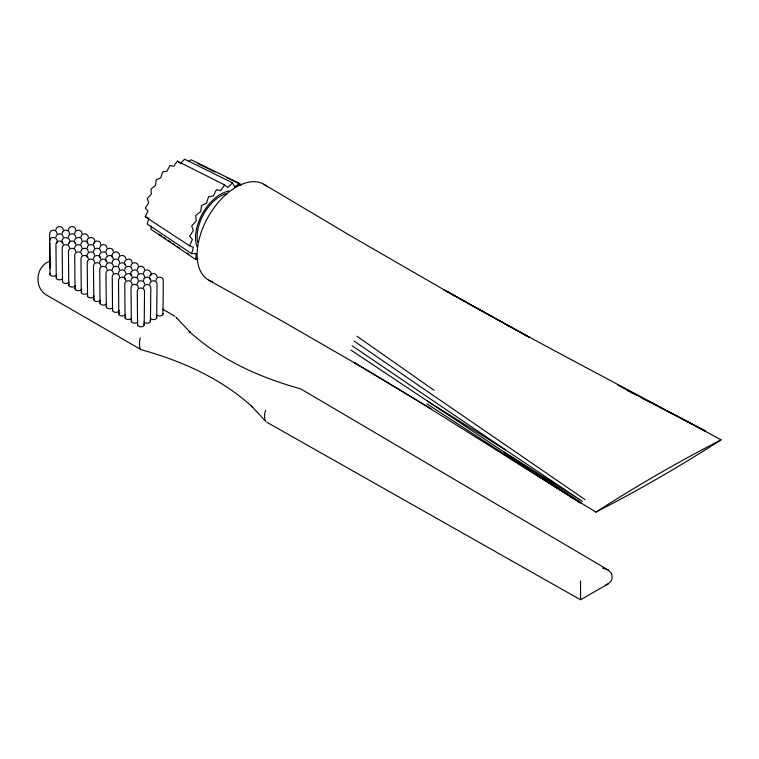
<?xml version="1.0" encoding="UTF-8"?>
<svg xmlns="http://www.w3.org/2000/svg" width="759" height="759" viewBox="0 0 759 759"><rect width="100%" height="100%" fill="white"/><g stroke="black" fill="none" stroke-linecap="round" stroke-linejoin="round"><path stroke-width="1.14" d="M56.925 243.07C59.221 237.681 50.227 234.844 49.686 240.726L49.999 274.312M69.439 243.07C71.858 235.802 59.828 235.764 62.219 243.041M94.458 243.07C96.886 235.802 84.856 235.764 87.247 243.041M144.219 324.88L144.523 291.285C144.504 286.883 137.294 286.883 137.275 291.285L137.578 324.88M150.472 321.266L150.785 287.68L149.94 285.479L147.151 284.283L144.362 285.479L143.527 287.68M150.766 275.574C153.052 270.185 144.068 267.358 143.527 273.231M156.724 317.651L157.037 284.065C157.018 279.663 149.808 279.663 149.779 284.065M162.986 314.046L163.289 280.451C163.27 276.048 156.06 276.048 156.041 280.451M151.183 226.021L150.946 229.303L195.746 259.493L197.71 258.753M195.746 259.493L196.192 253.497L191.666 253.677L147.208 223.99L148.773 218.137M55.948 229.892C55.967 225.489 63.177 225.489 63.196 229.892M55.948 237.112C55.967 232.709 63.177 232.709 63.196 237.112M62.2 233.497C62.219 229.095 69.43 229.095 69.458 233.497M68.452 229.892C68.481 225.489 75.691 225.489 75.71 229.892M68.452 237.112C68.481 232.709 75.691 232.709 75.71 237.112M68.452 244.332C68.481 239.929 75.691 239.929 75.71 244.332M74.714 233.497C74.733 229.095 81.944 229.095 81.963 233.497M74.714 247.946C74.733 243.544 81.944 243.544 81.963 247.946M80.966 237.112C80.985 232.709 88.205 232.709 88.224 237.112M80.966 244.332C80.985 239.929 88.205 239.929 88.224 244.332M80.966 251.561C80.985 247.159 88.205 247.159 88.224 251.561M87.228 247.946C87.247 243.544 94.458 243.544 94.477 247.946M93.48 244.332C93.499 239.929 100.71 239.929 100.738 244.332M93.48 251.561C93.499 247.159 100.71 247.159 100.738 251.561M93.48 258.781C93.499 254.379 100.71 254.379 100.738 258.781M99.733 247.946C99.761 243.544 106.972 243.544 106.991 247.946M99.733 262.396C99.761 257.994 106.972 257.994 106.991 262.396M105.994 251.561C106.013 247.159 113.224 247.159 113.243 251.561M105.994 266.001C106.013 261.608 113.224 261.608 113.243 266.001M112.247 262.396C112.266 257.994 119.486 257.994 119.505 262.396M112.247 269.616C112.266 265.214 119.486 265.214 119.505 269.616M118.499 258.781C118.527 254.379 125.738 254.379 125.757 258.781M118.499 266.001C118.527 261.608 125.738 261.608 125.757 266.001M118.499 273.231C118.527 268.828 125.738 268.828 125.757 273.231M124.761 269.616C124.78 265.214 131.99 265.214 132.019 269.616M131.013 266.001C131.041 261.608 138.252 261.608 138.271 266.001M131.013 280.451C131.041 276.048 138.252 276.048 138.271 280.451M137.275 269.616C137.294 265.214 144.504 265.214 144.523 269.616M137.275 276.845C137.294 272.443 144.504 272.443 144.523 276.845M137.275 284.065C137.294 279.663 144.504 279.663 144.523 284.065M143.527 280.451C143.546 276.048 150.756 276.048 150.785 280.451M140.263 337.992L139.741 340.155A25.427 12.172 -67.3 0 0 139.741 347.508L140.263 348.827M191.666 253.677L193.374 247.282L189.551 245.783L145.273 216.77L147.891 210.945L145.273 208.137L148.773 202.738L147.208 198.687L151.345 194.076L150.946 189.057L155.443 185.547L156.231 179.902L160.775 177.739L162.701 171.847L166.989 171.183L169.921 165.443L173.659 166.316L177.397 161.136L224.664 184.968L227.861 187.539L232.558 182.853L234.654 186.866L239.626 183.488L239.977 185.557M265.65 410.382L264.929 412.431A25.408 16.745 -51.7 0 0 264.929 419.784L265.65 421.217L251.362 405.999L252.557 407.071C221.315 378.428 181.572 360.867 141.098 349.662L47.675 295.716C33.443 288.799 35.256 265.403 50.549 260.963M189.551 245.783L192.416 239.417L189.551 236.353L193.374 230.442L191.666 226.021L196.192 220.973L195.746 215.49L200.661 211.657L201.524 205.49L206.495 203.127L208.602 196.685L213.288 195.955L216.495 189.684L220.575 190.642L224.664 184.968M208.573 280.071L283.003 321.579L356.996 364.292L354.197 362.622C435.922 410.572 515.029 462.838 595.929 512.097C636.365 486.102 678.28 461.776 721.05 439.869C628.708 389.509 534.962 341.645 443.541 289.568L529.45 337.385L440.742 287.889L352.072 236.694L263.866 184.295M721.05 439.869C680.614 465.874 638.699 490.191 595.929 512.097M180.329 163.479L184.617 159.2L232.558 182.853M266.798 422.232L580.588 599.8L608.234 583.842L611.46 580.607A18.463 15.076 0.5 0 0 611.46 573.254L608.234 570.009L300.668 388.845C260.204 377.64 220.461 360.079 189.219 331.436L190.424 332.508L176.126 317.29L176.847 318.733M188.355 161.629L191.088 159.779L239.626 183.488M605.663 584.98L608.234 583.842M602.655 568.121L608.234 570.009M145.273 216.77L147.901 217.795M206.154 167.663L214.996 171.961M226.789 177.682L241.495 184.892M197.349 163.308L205.177 167.179M626.972 390.23L636.384 395.107M641.621 397.811L651.032 402.687M653.12 403.769L705.415 430.837M617.674 385.003L704.874 430.913M631.09 392.469L633.167 393.57M642.522 398.503L644.6 399.595M162.654 309.16L174.968 316.275M354.197 362.622L430.951 408.712M427.345 401.094L505.38 449.831L582.428 501.376L503.9 451.975L350.933 350.108M426.89 403.826L503.397 453.559L580.825 502.524L503.9 451.975M506.376 455.637L514.317 460.685M516.3 461.956L538.14 475.846M540.123 477.107L544.099 479.631M546.082 480.893L560.977 490.371M562.96 491.633L566.926 494.156M568.918 495.418L578.842 501.737M503.397 453.559L580.293 503.075M158.954 234.18L161.676 235.992M163.489 237.206L165.301 238.411M505.38 449.831L352.167 345.8M168.024 240.252L170.737 242.083M172.549 243.307L174.352 244.531M187.018 253.108L188.83 254.322M585.056 499.631L354.197 341.152M177.065 246.362L179.779 248.202M356.996 336.246L434.034 390.249M177.397 161.136L179.589 162.891M157.037 276.845C156.506 270.982 147.531 273.771 149.808 279.16M138.271 273.231C137.74 267.367 128.764 270.166 131.041 275.545M138.271 287.68C138.252 283.278 131.041 283.278 131.013 287.68L131.326 321.266M132.019 262.396C131.487 256.533 122.512 259.331 124.78 264.711M132.019 276.845C131.487 270.982 122.512 273.771 124.78 279.16M132.019 284.065C131.99 279.663 124.78 279.663 124.761 284.065L125.074 317.651M125.757 280.451C125.738 276.048 118.527 276.048 118.499 280.451L118.812 314.046M119.505 255.166C118.973 249.313 109.998 252.102 112.266 257.491M119.505 276.845C119.486 272.443 112.266 272.443 112.247 276.845L112.56 310.431M113.243 258.781C112.721 252.927 103.736 255.717 106.013 261.096M113.243 273.231C113.224 268.828 106.013 268.828 105.994 273.231L106.298 306.816M106.991 255.166C106.459 249.313 97.484 252.102 99.761 257.491M106.991 269.616C106.972 265.214 99.761 265.214 99.733 269.616L100.046 303.211M100.738 266.001C100.71 261.608 93.499 261.608 93.48 266.001L93.793 299.596M94.477 255.166C93.945 249.313 84.97 252.102 87.247 257.491M94.477 262.396C94.458 257.994 87.247 257.994 87.228 262.396L87.532 295.982M88.224 258.781C88.205 254.379 80.985 254.379 80.966 258.781L81.279 292.376M81.963 240.726C81.441 234.863 72.456 237.652 74.733 243.041M81.963 255.166C81.944 250.774 74.733 250.774 74.714 255.166L75.018 288.762M75.71 251.561C75.691 247.159 68.481 247.159 68.452 251.561L68.765 285.147M69.458 247.946C69.43 243.544 62.219 243.544 62.2 247.946L62.513 281.532M63.196 244.332C63.177 239.929 55.967 239.929 55.948 244.332L56.251 277.927M56.944 233.497C56.897 231.381 54.79 229.854 52.779 230.148C48.073 231.03 49.999 237.282 49.752 240.451M580.578 599.458L580.559 580.882M49.771 242.766L49.999 267.092M197.454 247.567A35.398 20.436 -60 0 1 202.501 213.611A35.398 20.436 -60 0 1 229.133 191.059M197.672 242.244A33.178 19.155 -60 0 1 226.647 193.488M212.416 281.75A55.293 31.925 -60 0 1 208.573 216.22A55.293 31.925 -60 0 1 267.234 186.79M112.493 307.774A3.321 1.916 0 0 1 107.958 308.477A3.321 1.916 0 0 1 106.744 305.858M119.191 310.431A3.321 1.916 0 0 1 115.444 312.328A3.321 1.916 0 0 1 112.674 309.938M81.545 289.255A3.321 1.916 0 0 1 77.067 290.526A3.321 1.916 0 0 1 75.464 287.803M162.872 313.543A3.321 1.916 0 0 1 160.936 315.81A3.321 1.916 0 0 1 156.79 315.004M150.026 320.307A3.321 1.916 0 0 1 148.422 323.04A3.321 1.916 0 0 1 143.954 321.759M94.173 295.982A3.321 1.916 0 0 1 90.416 297.879A3.321 1.916 0 0 1 87.646 295.488M69.031 282.035A3.321 1.916 0 0 1 64.97 283.382A3.321 1.916 0 0 1 62.627 281.039M87.465 293.325A3.321 1.916 0 0 1 82.94 294.027A3.321 1.916 0 0 1 81.725 291.418M143.774 323.922A3.321 1.916 0 0 1 141.335 326.778A3.321 1.916 0 0 1 137.692 324.387M156.288 316.693A3.321 1.916 0 0 1 154.684 319.425A3.321 1.916 0 0 1 150.206 318.154M75.293 285.64A3.321 1.916 0 0 1 70.815 286.921A3.321 1.916 0 0 1 69.211 284.189M56.517 274.805A3.321 1.916 0 0 1 52.048 276.086A3.321 1.916 0 0 1 50.445 273.354M137.844 321.759A3.321 1.916 0 0 1 133.375 323.04A3.321 1.916 0 0 1 131.772 320.307M62.447 278.885A3.321 1.916 0 0 1 57.912 279.587A3.321 1.916 0 0 1 56.697 276.969M106.564 303.704A3.321 1.916 0 0 1 102.095 304.976A3.321 1.916 0 0 1 100.492 302.253M100.311 300.09A3.321 1.916 0 0 1 95.833 301.361A3.321 1.916 0 0 1 94.23 298.638M50.445 268.05A3.321 1.916 0 0 1 50.445 266.134M125.339 314.539A3.321 1.916 0 0 1 120.472 315.706A3.321 1.916 0 0 1 119.789 312.689M131.592 318.154A3.321 1.916 0 0 1 127.114 319.425A3.321 1.916 0 0 1 125.51 316.693"/></g></svg>
